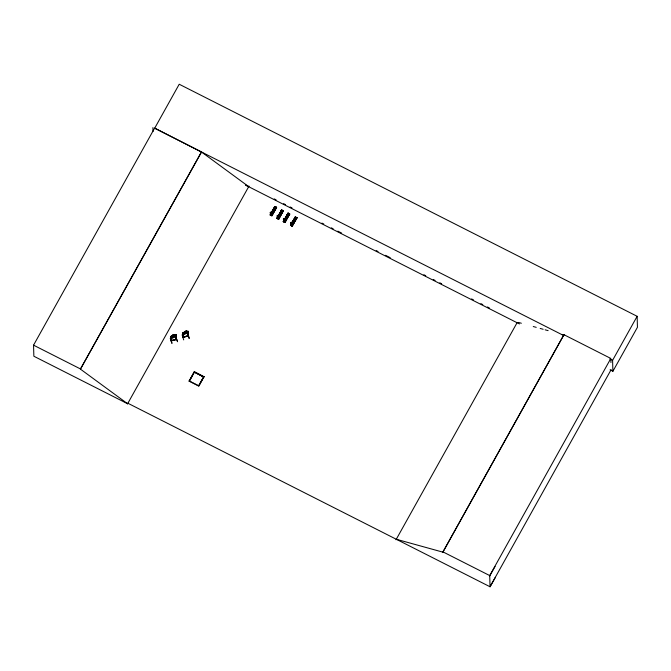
<?xml version="1.0" encoding="UTF-8"?>
<svg xmlns="http://www.w3.org/2000/svg" width="671" height="671" viewBox="0 0 671 671"><rect width="100%" height="100%" fill="white"/><g stroke="black" fill="none" stroke-linecap="round" stroke-linejoin="round"><path stroke-width="1.01" d="M274.045 210.593L273.625 209.956M280.931 213.722L280.428 214.116M286.676 216.632L286.702 217.337L287.238 216.758M278.993 216.649L278.608 218.369L277.526 217.815L277.006 215.919M285.36 219.878L284.982 221.598L283.892 221.044L283.338 219.04M175.852 339.341L176.431 339.04M183.082 337.345L188.165 335.575L187.695 335.844M273.625 209.922L273.651 210.711M274.145 210.392L273.651 210.686M287.289 217.085L286.676 216.666M293.915 220.407L294.124 221.086M171.139 340.591L171.726 340.583M176.02 339.543L175.777 334.972L176.255 334.829L176.465 339.425L171.759 340.642M182.94 337.245L188.115 335.76M183.485 336.976L183.409 336.976M271.864 214.863L270.782 214.317C269.306 211.952 271.344 211.055 272.283 213.428M285.443 220.281L284.873 219.023M290.669 222.923L291.34 222.26M292.833 223.846L292.296 225.305L291.214 224.751L290.811 223.007M127.96 403.271L127.675 403.783L33.86 356.242L33.55 345.171L154.657 128.052L201.535 152.015L80.428 369.125L127.607 403.749L127.893 403.246L490.04 586.764L495.374 577.354M563.682 335.534L154.666 128.253L179.216 84.236L637.14 316.301L637.45 327.263L612.891 371.281L610.09 369.864M80.428 369.125L201.526 151.805M127.607 403.749L249 186.127M274.976 206.593L270.614 215.19L270.069 214.913L274.741 206.467L276.628 207.414L271.889 215.827L276.62 207.414M271.906 215.836L270.153 214.93L270.648 214.057M271.562 212.405L275.001 206.593M270.363 215.064L275.311 206.752M270.916 214.871L271.269 214.728M271.269 215.014L270.732 215.156M271.361 215.559L276.058 207.121L276.502 207.322L271.495 215.601M271.461 215.584L276.184 207.163M276.309 207.255L271.671 215.634M283.087 210.686L278.138 218.998L278.683 219.266L283.405 210.845L281.644 209.889L276.829 218.335L277.383 218.62L276.821 218.335M277.031 218.444L281.543 209.922M277.249 218.528L281.753 210.023M277.911 218.41L278.004 217.916L277.836 218.553M277.551 218.52L278.054 218.771L277.509 218.595M283.07 210.677L278.7 219.274M194.288 371.868L189.088 381.203L194.288 371.776L204.051 376.817L194.288 371.776M194.414 372.17L189.499 381.078L198.717 385.75L203.632 376.934L194.414 372.17L203.632 376.934M284.747 219.006L283.934 218.545M283.615 219.006L283.447 218.989M288.455 213.42L287.901 213.135L288.463 213.42L283.741 221.841L283.196 221.564L288.018 213.152L289.78 214.074L285.032 222.487L284.512 222.227L289.327 213.806L285.066 222.504M283.313 221.598L288.018 213.152M283.766 221.849L288.144 213.261M283.892 221.044L285.016 221.531M285.15 219.786L284.915 219.216L288.337 213.311L285.024 219.224M284.496 221.262L283.875 221.505L284.378 222.076L283.917 221.43M284.21 221.715L284.395 221.413M284.412 221.682L283.875 221.505M203.632 376.842L198.717 385.75M189.079 381.111L198.842 386.144L204.051 376.725M291.155 222.772L291.18 222.311M292.254 226.119L296.968 217.647L291.835 225.934L292.371 226.211L290.518 225.28L295.215 216.842L297.102 217.79L292.053 226.052L296.523 217.496L297.094 217.781M290.509 225.271L295.341 216.825L295.785 217.127L290.954 225.473M295.651 217.018L290.761 225.313M291.642 224.902L291.457 225.506L291.751 225.053M291.206 225.531L291.734 225.389L291.197 225.213M292.036 226.035L296.666 217.547M292.145 226.093L296.842 217.656M396.007 539.769L517.115 322.65M396.293 539.258L442.86 552.141L563.959 334.703L610.828 358.457L489.721 575.575L490.04 586.764L611.147 369.646M442.86 552.141L563.959 334.703M612.891 371.281L612.589 360.319L637.14 316.301M489.729 575.894L495.064 566.483M294.51 220.969L294.41 220.331M175.836 336.876L176.398 336.112L175.836 336.876C174.234 337.161 170.275 339.568 171.214 336.179M188.174 332.724L183.519 334.628L182.965 334.242M176.389 339.434L171.147 340.725L171.667 340.432M280.931 213.755L280.503 213.344L280.243 214.049M293.915 220.44L294.494 220.415M171.264 340.96L176.431 339.392L176.381 334.72L171.155 336.188M188.249 335.928L182.982 337.505L182.915 332.741C184.374 332.472 189.012 329.344 188.115 332.732M277.677 218.31L278.104 218.016M183.418 337.102C184.198 336.917 182.478 331.843 183.368 332.942M188.157 336.012L188.065 331.239M170.291 338.327L171.977 343.367L170.359 338.226M182.109 334.779L183.695 339.903M172.883 335.005L174.619 334.493L172.883 335.005L172.9 335.542M184.642 331.558L186.379 331.046L184.642 331.558L183.854 332.531L183.879 333.537L184.76 333.713L187.243 332.556L187.209 331.549L186.337 331.625L186.362 330.996M171.197 340.927L171.071 336.356L171.55 336.213L171.734 340.767M187.536 331.524C188.065 330.241 187.955 337.236 187.595 335.768M171.608 336.389L171.071 336.356M175.836 335.148L176.255 334.829M187.712 333.235L189.314 338.276M175.727 336.733L177.563 341.724L175.693 336.674M187.452 333.227L189.021 338.369M183.032 337.479L183.435 337.152M187.494 331.281L188.081 331.298M175.735 334.728L176.322 334.745M277.811 218.469L277.953 217.958M283.271 210.744L278.574 219.191M289.646 213.974L284.504 222.218L289.226 213.806L289.771 214.074M278.255 219.006L282.86 210.577L283.397 210.845M283.187 221.564L284.823 222.294M277.76 215.349L277.24 215.777M291.306 222.327L292.237 222.923M518.389 322.415L521.359 323.237M533.252 326.525L536.221 327.347M540.189 328.446L543.158 329.268M545.137 329.813L548.115 330.635M561.988 334.477L563.967 335.022M282.088 210.191L281.644 209.922L276.863 218.352L278.448 219.065M284.093 218.645L284.638 218.922M277.853 215.466L278.381 215.777M245.921 185.23L248.715 186.639L201.535 152.015M609.822 358.918L612.589 360.319M274.246 198.918L276.116 199.866M283.598 203.657L285.469 204.605M290.149 206.978L292.019 207.926M321.946 223.091L323.816 224.039M331.289 227.83L333.16 228.777M337.84 231.151L341.581 233.047M376.179 250.577L378.05 251.524M385.531 255.315L390.212 257.689M423.879 274.749L425.75 275.697M433.231 279.488L435.102 280.436M439.773 282.801L441.644 283.749M471.57 298.922L473.441 299.87M480.922 303.661L482.793 304.609M487.473 306.974L489.344 307.922M245.745 185.221L519.471 323.942M281.166 210.778L282.793 211.6M287.54 214.007L289.167 214.829M296.49 218.545L294.863 217.714M273.172 209.528L274.8 210.35M279.95 212.967L281.577 213.789M286.316 216.196L287.943 217.018M293.638 219.903L295.265 220.725M279.471 213.823L281.099 214.645M285.838 217.052L287.473 217.874M294.787 221.581L293.16 220.759M277.559 217.748L278.641 218.301M291.248 224.693L292.338 225.238M270.723 214.837L271.227 215.089M277.5 218.276L278.004 218.528M270.774 215.081L271.277 215.332M291.248 225.456L291.734 225.389M442.852 551.822L489.721 575.575M33.55 345.171L80.428 368.924M291.684 222.47L292.246 223.317M183.007 334.175L183.56 334.594M171.248 337.614L171.801 338.041M271.814 212.883L272.325 213.537L271.83 214.93L270.749 214.385L270.228 212.489M278.415 215.71L278.549 216.381M278.499 215.794L279.061 216.859M182.915 332.741L183.024 334.225M174.619 334.98L174.603 334.443L174.577 335.072L175.45 334.997L175.483 336.003L173.001 337.161L172.12 336.985L172.095 335.978L172.942 335.005M610.862 359.48L610.945 362.533M292.615 225.154L291.239 224.458M283.867 218.603L283.841 219.056M278.926 218.209L277.551 217.513M276.016 208.127L274.389 207.347M274.322 211.172L272.694 210.384M186.035 331.256L184.995 331.566M183.309 332.766L183.451 337.396M174.275 334.703L173.235 335.014M171.6 337.966L171.692 340.843M152.913 127.599L153.022 131.558M174.586 335.248L172.967 335.726L172.992 336.733L174.611 336.255L174.586 335.248M186.345 331.801L184.718 332.279L184.751 333.286L186.37 332.808L186.345 331.801M275.697 208.698L274.07 207.876L275.697 208.74M282.474 212.137L280.847 211.315L282.474 212.137M288.849 215.366L287.222 214.544L288.849 215.366M296.171 219.073L294.544 218.251L296.171 219.115M275.219 209.553L273.592 208.731L275.219 209.595M281.996 212.992L280.369 212.17L282.005 213.026M288.371 216.221L286.743 215.399L288.371 216.221M295.693 219.929L294.066 219.107L295.693 219.971"/></g></svg>
